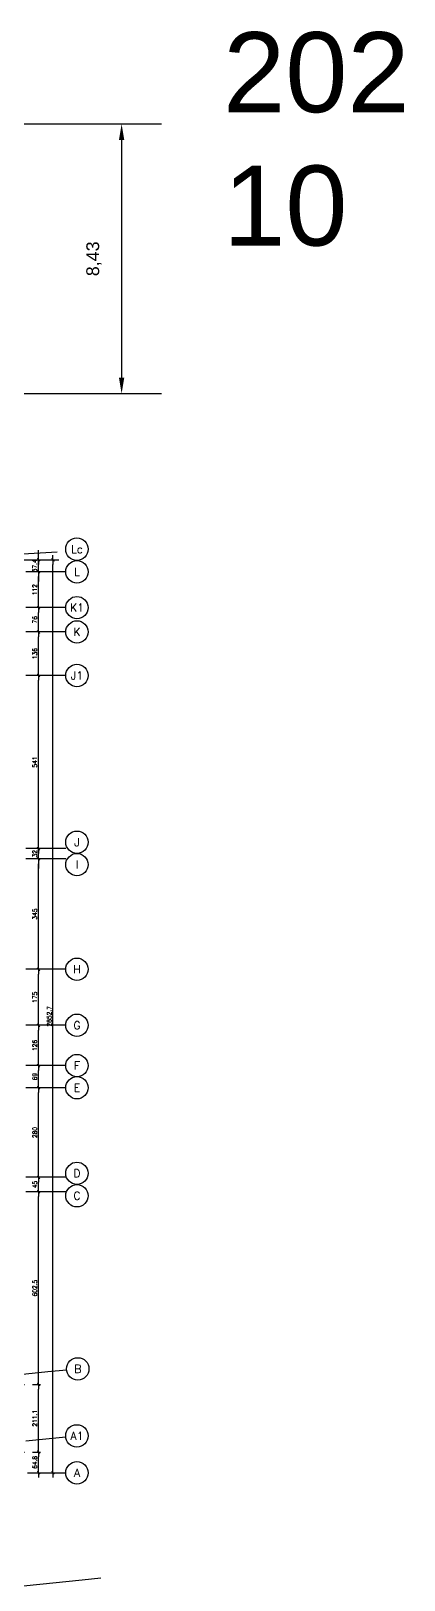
# Model space of a CAD drawing. Header units: millimetres. Extents: x 0 to 223, y -18 to 76.
# Drawn here: x 149.07 to 160.72, y 12.55 to 60.95 of the extents above; entities that cross this region are included whole.
import ezdxf
from ezdxf.enums import TextEntityAlignment as Align

# ---------------------------------------------------------------- set-up
doc = ezdxf.new("R2010")
doc.units = ezdxf.units.MM
doc.linetypes.add('CENTER', pattern=[2, 1.25, -0.25, 0.25, -0.25])
for name, color, linetype in [('01', 1, 'Continuous'), ('COTAS', 1, 'Continuous'), ('Cotas2', 1, 'Continuous'), ('EJES', 1, 'CENTER'), ('LOSAS', 7, 'Continuous')]:
    doc.layers.add(name, color=color, linetype=linetype)
doc.styles.add('ROMAND', font='romand', dxfattribs={"height": 31.5})
doc.styles.add('ROMANS', font='romans.shx', dxfattribs={"height": 16.875})
doc.styles.get("Standard").update_dxf_attribs({"font": 'arial.ttf'})
doc.dimstyles.new('ISO-25', dxfattribs={"dimtxt": 2.5, "dimasz": 2.5, "dimexe": 1.25, "dimexo": 0.625, "dimtad": 1, "dimtxsty": 'Standard', "dimcen": 2.5, "dimadec": 0, "dimazin": 0, "dimtfac": 1, "dimtmove": 0, "dimatfit": 3, "dimfxl": 1, "dimarcsym": 0})

# ---------------------------------------------------------------- blocks, each defined once
blk = doc.blocks.new('EJE-1')
at = {"color": 3, "linetype": 'Continuous'}
blk.add_circle((0, 0), 35, dxfattribs=at)
at = {"color": 5, "linetype": 'Continuous', "style": 'ROMAND'}
blk.add_attdef('0', text='', height=25, dxfattribs=at).set_placement((0.2, 0), align=Align.MIDDLE)
blk = doc.blocks.new('TICK1')
at = {"color": 2}
for points in [[(0, 0), (-1, 0)], [(0, 0), (1, 0)]]:
    blk.add_lwpolyline(points, dxfattribs=at)
at = {"color": 2, "const_width": 0.2}
blk.add_lwpolyline([(-0.3, -0.3), (0.3, 0.3)], dxfattribs=at)
blk = doc.blocks.new('*D342')
at = {"layer": 'Defpoints', "color": 0, "transparency": 16777216}
for p in [(147.48, 58.043), (147.48, 49.617), (151.9, 49.617)]:
    blk.add_point(p, dxfattribs=at)
at = {"layer": 'LOSAS', "color": 0, "lineweight": -2, "transparency": 16777216}
for p, q in [((148.105, 58.043), (153.15, 58.043)), ((151.9, 57.543), (151.9, 50.117)), ((148.105, 49.617), (153.15, 49.617))]:
    blk.add_line(p, q, dxfattribs=at)
at = {"layer": 'LOSAS', "color": 0, "transparency": 16777216}
for points in [[(151.817, 57.543), (151.983, 57.543), (151.9, 58.043)], [(151.817, 50.117), (151.983, 50.117), (151.9, 49.617)]]:
    blk.add_solid(points, dxfattribs=at)
at = {"layer": 'LOSAS', "color": 0, "transparency": 16777216, "insert": (151.035, 53.83), "char_height": 0.4, "attachment_point": 5, "rotation": 90}
blk.add_mtext('8,43', dxfattribs=at)

msp = doc.modelspace()

# ---------------------------------------------------------------- linework, layer by layer
at = {"layer": '01'}
for p, q in [((145.4058, 18.6349), (149.5902, 19.0594)), ((149.5902, 19.0594), (150.1806, 19.1192)), ((150.663, 12.5562), (151.2534, 12.6161)), ((146.4786, 12.1318), (150.663, 12.5562))]:
    msp.add_line(p, q, dxfattribs=at)
at = {"layer": 'COTAS', "color": 2}
for p, q in [((149.3058, 44.5742), (149.3058, 44.7242)), ((149.3058, 44.0504), (149.3058, 44.4242)), ((149.7558, 16.0476), (149.7558, 44.2742)), ((149.3058, 43.9004), (149.3058, 43.7504)), ((149.3058, 43.0804), (149.3058, 43.9004)), ((149.3058, 42.3205), (149.3058, 42.7804)), ((149.3058, 40.9603), (149.3058, 42.0205)), ((149.3058, 35.5505), (149.3058, 40.6603)), ((149.3058, 35.5505), (149.3058, 35.7005)), ((149.3058, 35.0805), (149.3058, 35.4005)), ((149.3058, 34.9305), (149.3058, 34.7805)), ((149.3058, 31.7805), (149.3058, 34.9305)), ((149.3058, 30.0305), (149.3058, 31.4805)), ((149.3058, 28.7705), (149.3058, 29.7305)), ((149.3058, 28.0805), (149.3058, 28.4705)), ((149.3058, 25.2805), (149.3058, 27.7805)), ((149.3058, 24.8305), (149.3058, 24.9805)), ((149.3058, 18.8055), (149.3058, 24.5305)), ((149.3058, 16.6959), (149.3058, 18.507)), ((149.3058, 16.0476), (149.3058, 16.3959))]:
    msp.add_line(p, q, dxfattribs=at)
at = {"layer": 'Cotas2'}
msp.add_line((145.67, 44.4242), (149.9427, 44.4242), dxfattribs=at)
at = {"layer": 'EJES'}
for p, q in [((138.6541, 44.0096), (150.1554, 44.6942)), ((150.1554, 44.0504), (128.9622, 44.0504)), ((150.1554, 42.9304), (144.8712, 42.9304)), ((150.1554, 42.1705), (128.9622, 42.1705)), ((150.1554, 40.8103), (128.9622, 40.8103)), ((150.1554, 35.4005), (128.9622, 35.4005)), ((150.1554, 35.0805), (128.9622, 35.0805)), ((150.1554, 31.6305), (128.9622, 31.6305)), ((150.1554, 29.8805), (128.9622, 29.8805)), ((150.1554, 28.6205), (128.9622, 28.6205)), ((150.1554, 27.9305), (128.9622, 27.9305)), ((150.1554, 25.1305), (128.9622, 25.1305)), ((150.1554, 24.6805), (128.9622, 24.6805)), ((145.62, 18.657), (149.5125, 18.657)), ((150.1554, 17.0152), (138.8109, 15.841)), ((145.62, 16.5459), (149.4944, 16.5459)), ((128.9622, 15.8976), (150.1554, 15.8976))]:
    msp.add_line(p, q, dxfattribs=at)

# ---------------------------------------------------------------- block references
at = {"xscale": 0.0100000000002183, "yscale": 0.0100000000002183, "zscale": 0.0100000000002183}
for p, values in [((150.5038, 44.7578), {'0': 'Lc'}), ((150.5054, 44.0504), {'0': 'L'}), ((150.5054, 42.9304), {'0': 'K1'}), ((150.5054, 42.1705), {'0': 'K'}), ((150.5054, 40.8103), {'0': 'J1'}), ((150.5054, 35.6005), {'0': 'J'}), ((150.5054, 34.9005), {'0': 'I'}), ((150.5054, 31.6305), {'0': 'H'}), ((150.5054, 29.8805), {'0': 'G'}), ((150.5054, 28.6205), {'0': 'F'}), ((150.5054, 25.2555), {'0': 'D'}), ((150.5054, 24.5555), {'0': 'C'}), ((150.5297, 19.1448), {'0': 'B'}), ((150.5031, 17.0512), {'0': 'A1'}), ((150.5054, 15.8976), {'0': 'A'})]:
    msp.add_blockref('EJE-1', p, dxfattribs=at).add_auto_attribs(values)
at = {"layer": 'COTAS', "color": 2}
for p, xscale, yscale, zscale, rotation in [((149.3058, 44.4242), 0.1500000000000909, 0.1500000000000909, 0.1500000000000909, 270), ((149.7558, 44.4242), 0.1500000000000909, 0.1500000000000909, 0.1500000000000909, 90), ((149.3058, 44.0504), 0.1500000000000909, 0.1500000000000909, 0.1500000000000909, 90), ((149.3058, 44.0504), 0.1500000000000909, 0.1500000000000909, 0.1500000000000909, 90), ((149.3058, 42.9304), 0.1500000000000909, 0.1500000000000909, 0.1500000000000909, 270), ((149.3058, 42.9304), 0.1500000000000909, 0.1500000000000909, 0.1500000000000909, 90), ((149.3058, 42.1705), 0.1500000000000909, 0.1500000000000909, 0.1500000000000909, 90), ((149.3058, 42.1705), 0.1500000000000909, 0.1500000000000909, 0.1500000000000909, 270), ((149.3058, 40.8103), 0.1500000000000909, 0.1500000000000909, 0.1500000000000909, 270), ((149.3058, 40.8103), 0.1500000000000909, 0.1500000000000909, 0.1500000000000909, 90), ((149.3058, 35.4005), 0.1500000000000909, 0.1500000000000909, 0.1500000000000909, 270), ((149.3058, 35.4005), 0.1500000000000909, 0.1500000000000909, 0.1500000000000909, 270), ((149.3058, 35.0805), 0.1500000000000909, 0.1500000000000909, 0.1500000000000909, 90), ((149.3058, 35.0805), 0.1500000000000909, 0.1500000000000909, 0.1500000000000909, 90), ((149.3058, 31.6305), 0.1500000000000909, 0.1500000000000909, 0.1500000000000909, 270), ((149.3058, 31.6305), 0.1500000000000909, 0.1500000000000909, 0.1500000000000909, 90), ((149.3058, 29.8805), 0.1500000000000909, 0.1500000000000909, 0.1500000000000909, 90), ((149.3058, 29.8805), 0.1500000000000909, 0.1500000000000909, 0.1500000000000909, 270), ((149.3058, 28.6205), 0.1500000000000909, 0.1500000000000909, 0.1500000000000909, 270), ((149.3058, 28.6205), 0.1500000000000909, 0.1500000000000909, 0.1500000000000909, 90), ((149.3058, 27.9305), 0.1500000000000909, 0.1500000000000909, 0.1500000000000909, 90), ((149.3058, 27.9305), 0.1500000000000909, 0.1500000000000909, 0.1500000000000909, 270), ((149.3058, 25.1305), 0.1500000000000909, 0.1500000000000909, 0.1500000000000909, 270), ((149.3058, 25.1305), 0.1500000000000909, 0.1500000000000909, 0.1500000000000909, 90), ((149.3058, 24.6805), 0.1500000000000909, 0.1500000000000909, 0.1500000000000909, 90), ((149.3058, 24.6805), 0.1500000000000909, 0.1500000000000909, 0.1500000000000909, 270), ((149.3058, 18.657), 0.1499999999999773, 0.1499999999999773, 0.1499999999999773, 90), ((149.3058, 18.657), 0.1499999999999773, 0.1499999999999773, 0.1499999999999773, 270), ((149.3058, 16.5459), 0.1499999999999773, 0.1499999999999773, 0.1499999999999773, 270), ((149.3058, 16.5459), 0.1499999999999773, 0.1499999999999773, 0.1499999999999773, 90), ((149.3058, 15.8976), 0.1499999999999773, 0.1499999999999773, 0.1499999999999773, 270), ((149.7558, 15.8976), 0.1500000000000909, 0.1500000000000909, 0.1500000000000909, 270)]:
    msp.add_blockref('TICK1', p, dxfattribs=dict(at, xscale=xscale, yscale=yscale, zscale=zscale, rotation=rotation))
at = {"layer": 'EJES', "xscale": 0.0100000000002183, "yscale": 0.0100000000002183, "zscale": 0.0100000000002183}
msp.add_blockref('EJE-1', (150.5054, 27.9305), dxfattribs=at).add_auto_attribs({'0': 'E'})

# ---------------------------------------------------------------- texts
at = {"layer": 'COTAS', "color": 3, "char_height": 0.135, "attachment_point": 5, "rotation": 90, "style": 'ROMANS'}
for s, insert in [('\\A1;37.4', (149.1883, 44.2373)), ('\\A1;112', (149.1883, 43.4904)), ('\\A1;76', (149.1883, 42.5504)), ('\\A1;136', (149.1883, 41.4904)), ('\\A1;541', (149.1883, 38.1054)), ('\\A1;32', (149.1883, 35.2405)), ('\\A1;345', (149.1883, 33.3555)), ('\\A1;175', (149.1883, 30.7555)), ('\\A1;2852.7', (149.6383, 30.1609)), ('\\A1;126', (149.1883, 29.2505)), ('\\A1;69', (149.1883, 28.2755)), ('\\A1;280', (149.1883, 26.5305)), ('\\A1;45', (149.1883, 24.9055)), ('\\A1;602.5', (149.1883, 21.668)), ('\\A1;211.1', (149.1883, 17.6015)), ('\\A1;64.8', (149.1883, 16.2217))]:
    msp.add_mtext(s, dxfattribs=dict(at, insert=insert))
at = {"layer": 'LOSAS', "insert": (155.0739, 60.9115), "char_height": 2.5, "attachment_point": 1}
msp.add_mtext_dynamic_manual_height_columns('202\\P10', width=1.238276, gutter_width=12.5, heights=[0], dxfattribs=at)

# ---------------------------------------------------------------- dimensions: what is measured, and where the dimension line sits
at = {"layer": 'LOSAS'}
dim = msp.add_aligned_dim(p1=(147.4803, 58.043), p2=(147.4803, 49.6166), distance=4.4199, dimstyle='ISO-25', override={"dimtxt": 0.4, "dimasz": 0.5}, dxfattribs=at)
dim.commit()
dim.dimension.update_dxf_attribs({"geometry": '*D342', "text_midpoint": (151.0348, 53.8298)})

doc.saveas('drawing.dxf')
